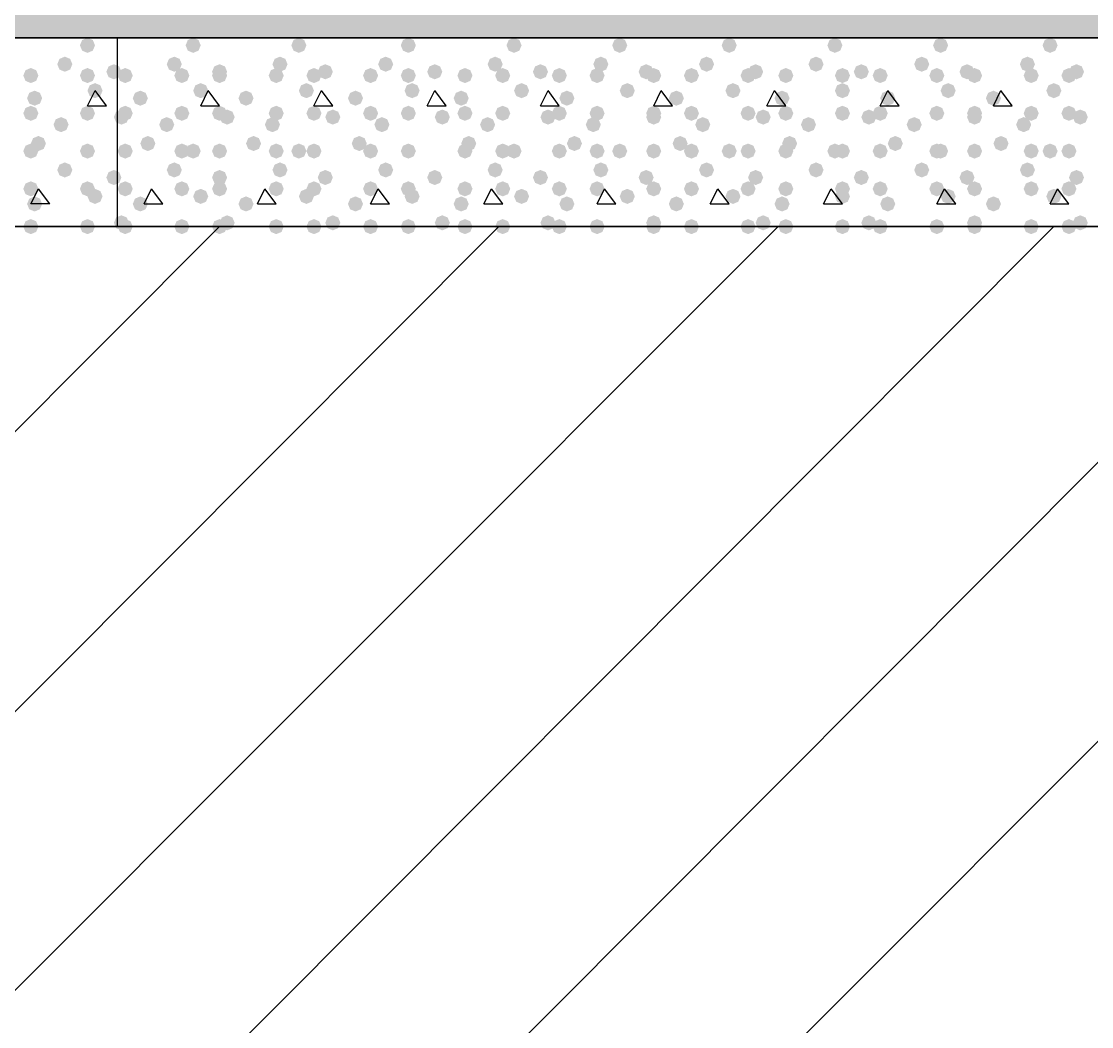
# Model space of a CAD drawing. Header units: millimetres. Extents: x 0 to 420, y 0 to 297.
# Drawn here: x 343.22 to 355.22, y 154.86 to 166.13 of the extents above; entities that cross this region are included whole.
import ezdxf

# ---------------------------------------------------------------- set-up
doc = ezdxf.new("R2010")
doc.units = ezdxf.units.MM
doc.layers.get('0').update_dxf_attribs({"linetype": 'CONTINUOUS'})

msp = doc.modelspace()

# ---------------------------------------------------------------- hatches: boundary and pattern name
at = {"true_color": 0x000008}
h = msp.add_hatch(color=0, dxfattribs=at)
h.paths.add_polyline_path([(378.544667, 177.927), (32.469667, 177.927), (378.544667, 165.946667)], flags=0)
h.paths.add_polyline_path([(32.469667, 177.927), (378.544667, 165.946667), (32.469667, 165.946667)], flags=0)
at = {"true_color": 0x000007}
for points in [[(344.043, 165.862), (344.018129, 165.802204), (343.958333, 165.777333), (343.898537, 165.802204), (343.873667, 165.862), (343.898537, 165.921796), (343.958333, 165.946667), (344.018129, 165.921796)], [(343.789, 165.650333), (343.764129, 165.590537), (343.704333, 165.565667), (343.644537, 165.590537), (343.619667, 165.650333), (343.644537, 165.710129), (343.704333, 165.735), (343.764129, 165.710129)], [(344.339333, 165.565667), (344.314462, 165.505871), (344.254667, 165.481), (344.194871, 165.505871), (344.17, 165.565667), (344.194871, 165.625462), (344.254667, 165.650333), (344.314462, 165.625463)], [(343.408, 165.523333), (343.383129, 165.463537), (343.323333, 165.438667), (343.263537, 165.463537), (343.238667, 165.523333), (343.263537, 165.583129), (343.323333, 165.608), (343.383129, 165.583129)], [(344.043, 165.523333), (344.018129, 165.463537), (343.958333, 165.438667), (343.898537, 165.463537), (343.873667, 165.523333), (343.898537, 165.583129), (343.958333, 165.608), (344.018129, 165.583129)], [(344.127667, 165.354), (344.102796, 165.294204), (344.043, 165.269333), (343.983204, 165.294204), (343.958333, 165.354), (343.983204, 165.413796), (344.043, 165.438667), (344.102796, 165.413796)], [(343.450333, 165.269333), (343.425462, 165.209537), (343.365667, 165.184667), (343.305871, 165.209537), (343.281, 165.269333), (343.305871, 165.329129), (343.365667, 165.354), (343.425462, 165.329129)], [(343.408, 165.1), (343.383129, 165.040204), (343.323333, 165.015333), (343.263537, 165.040204), (343.238667, 165.1), (343.263537, 165.159796), (343.323333, 165.184667), (343.383129, 165.159796)], [(344.043, 165.1), (344.018129, 165.040204), (343.958333, 165.015333), (343.898537, 165.040204), (343.873667, 165.1), (343.898537, 165.159796), (343.958333, 165.184667), (344.018129, 165.159796)], [(343.746667, 164.973), (343.721796, 164.913204), (343.662, 164.888333), (343.602204, 164.913204), (343.577333, 164.973), (343.602204, 165.032796), (343.662, 165.057667), (343.721796, 165.032796)], [(343.492667, 164.761333), (343.467796, 164.701537), (343.408, 164.676667), (343.348204, 164.701537), (343.323333, 164.761333), (343.348204, 164.821129), (343.408, 164.846), (343.467796, 164.821129)], [(343.408, 164.676667), (343.383129, 164.616871), (343.323333, 164.592), (343.263537, 164.616871), (343.238667, 164.676667), (343.263537, 164.736462), (343.323333, 164.761333), (343.383129, 164.736463)], [(344.043, 164.676667), (344.018129, 164.616871), (343.958333, 164.592), (343.898537, 164.616871), (343.873667, 164.676667), (343.898537, 164.736462), (343.958333, 164.761333), (344.018129, 164.736463)], [(344.043, 164.676667), (344.018129, 164.616871), (343.958333, 164.592), (343.898537, 164.616871), (343.873667, 164.676667), (343.898537, 164.736462), (343.958333, 164.761333), (344.018129, 164.736463)], [(343.789, 164.465), (343.764129, 164.405204), (343.704333, 164.380333), (343.644537, 164.405204), (343.619667, 164.465), (343.644537, 164.524796), (343.704333, 164.549667), (343.764129, 164.524796)], [(344.339333, 164.380333), (344.314462, 164.320537), (344.254667, 164.295667), (344.194871, 164.320537), (344.17, 164.380333), (344.194871, 164.440129), (344.254667, 164.465), (344.314462, 164.440129)], [(343.408, 164.253333), (343.383129, 164.193537), (343.323333, 164.168667), (343.263537, 164.193537), (343.238667, 164.253333), (343.263537, 164.313129), (343.323333, 164.338), (343.383129, 164.313129)], [(344.043, 164.253333), (344.018129, 164.193537), (343.958333, 164.168667), (343.898537, 164.193537), (343.873667, 164.253333), (343.898537, 164.313129), (343.958333, 164.338), (344.018129, 164.313129)], [(344.127667, 164.168667), (344.102796, 164.108871), (344.043, 164.084), (343.983204, 164.108871), (343.958333, 164.168667), (343.983204, 164.228462), (344.043, 164.253333), (344.102796, 164.228463)], [(343.450333, 164.084), (343.425462, 164.024204), (343.365667, 163.999333), (343.305871, 164.024204), (343.281, 164.084), (343.305871, 164.143796), (343.365667, 164.168667), (343.425462, 164.143796)], [(343.408, 163.83), (343.383129, 163.770204), (343.323333, 163.745333), (343.263537, 163.770204), (343.238667, 163.83), (343.263537, 163.889796), (343.323333, 163.914667), (343.383129, 163.889796)], [(344.043, 163.83), (344.018129, 163.770204), (343.958333, 163.745333), (343.898537, 163.770204), (343.873667, 163.83), (343.898537, 163.889796), (343.958333, 163.914667), (344.018129, 163.889796)]]:
    msp.add_hatch(color=0, dxfattribs=at).paths.add_polyline_path(points, flags=0)
at = {"true_color": 0x000008}
for points in [[(345.228333, 165.862), (345.203463, 165.802204), (345.143667, 165.777333), (345.083871, 165.802204), (345.059, 165.862), (345.083871, 165.921796), (345.143667, 165.946667), (345.203462, 165.921796)], [(346.413667, 165.862), (346.388796, 165.802204), (346.329, 165.777333), (346.269204, 165.802204), (346.244333, 165.862), (346.269204, 165.921796), (346.329, 165.946667), (346.388796, 165.921796)], [(347.641333, 165.862), (347.616463, 165.802204), (347.556667, 165.777333), (347.496871, 165.802204), (347.472, 165.862), (347.496871, 165.921796), (347.556667, 165.946667), (347.616462, 165.921796)], [(348.826667, 165.862), (348.801796, 165.802204), (348.742, 165.777333), (348.682204, 165.802204), (348.657333, 165.862), (348.682204, 165.921796), (348.742, 165.946667), (348.801796, 165.921796)], [(350.012, 165.862), (349.987129, 165.802204), (349.927333, 165.777333), (349.867538, 165.802204), (349.842667, 165.862), (349.867537, 165.921796), (349.927333, 165.946667), (349.987129, 165.921796)], [(351.239667, 165.862), (351.214796, 165.802204), (351.155, 165.777333), (351.095204, 165.802204), (351.070333, 165.862), (351.095204, 165.921796), (351.155, 165.946667), (351.214796, 165.921796)], [(352.425, 165.862), (352.400129, 165.802204), (352.340333, 165.777333), (352.280538, 165.802204), (352.255667, 165.862), (352.280537, 165.921796), (352.340333, 165.946667), (352.400129, 165.921796)], [(353.610333, 165.862), (353.585462, 165.802204), (353.525667, 165.777333), (353.465871, 165.802204), (353.441, 165.862), (353.465871, 165.921796), (353.525667, 165.946667), (353.585462, 165.921796)], [(354.838, 165.862), (354.813129, 165.802204), (354.753333, 165.777333), (354.693537, 165.802204), (354.668667, 165.862), (354.693537, 165.921796), (354.753333, 165.946667), (354.813129, 165.921796)], [(345.016667, 165.650333), (344.991796, 165.590537), (344.932, 165.565667), (344.872204, 165.590537), (344.847333, 165.650333), (344.872204, 165.710129), (344.932, 165.735), (344.991796, 165.710129)], [(345.524667, 165.565667), (345.499796, 165.505871), (345.44, 165.481), (345.380204, 165.505871), (345.355333, 165.565667), (345.380204, 165.625462), (345.44, 165.650333), (345.499796, 165.625463)], [(346.202, 165.650333), (346.177129, 165.590537), (346.117333, 165.565667), (346.057538, 165.590537), (346.032667, 165.650333), (346.057537, 165.710129), (346.117333, 165.735), (346.177129, 165.710129)], [(346.71, 165.565667), (346.685129, 165.505871), (346.625333, 165.481), (346.565538, 165.505871), (346.540667, 165.565667), (346.565537, 165.625462), (346.625333, 165.650333), (346.685129, 165.625463)], [(347.387333, 165.650333), (347.362462, 165.590537), (347.302667, 165.565667), (347.242871, 165.590537), (347.218, 165.650333), (347.242871, 165.710129), (347.302667, 165.735), (347.362462, 165.710129)], [(347.937667, 165.565667), (347.912796, 165.505871), (347.853, 165.481), (347.793204, 165.505871), (347.768333, 165.565667), (347.793204, 165.625462), (347.853, 165.650333), (347.912796, 165.625463)], [(348.615, 165.650333), (348.590129, 165.590537), (348.530333, 165.565667), (348.470537, 165.590537), (348.445667, 165.650333), (348.470537, 165.710129), (348.530333, 165.735), (348.590129, 165.710129)], [(349.123, 165.565667), (349.098129, 165.505871), (349.038333, 165.481), (348.978538, 165.505871), (348.953667, 165.565667), (348.978537, 165.625462), (349.038333, 165.650333), (349.098129, 165.625463)], [(349.800333, 165.650333), (349.775463, 165.590537), (349.715667, 165.565667), (349.655871, 165.590537), (349.631, 165.650333), (349.655871, 165.710129), (349.715667, 165.735), (349.775462, 165.710129)], [(350.308333, 165.565667), (350.283462, 165.505871), (350.223667, 165.481), (350.163871, 165.505871), (350.139, 165.565667), (350.163871, 165.625462), (350.223667, 165.650333), (350.283462, 165.625463)], [(350.985667, 165.650333), (350.960796, 165.590537), (350.901, 165.565667), (350.841204, 165.590537), (350.816333, 165.650333), (350.841204, 165.710129), (350.901, 165.735), (350.960796, 165.710129)], [(351.536, 165.565667), (351.511129, 165.505871), (351.451333, 165.481), (351.391538, 165.505871), (351.366667, 165.565667), (351.391537, 165.625462), (351.451333, 165.650333), (351.511129, 165.625463)], [(352.213333, 165.650333), (352.188463, 165.590537), (352.128667, 165.565667), (352.068871, 165.590537), (352.044, 165.650333), (352.068871, 165.710129), (352.128667, 165.735), (352.188462, 165.710129)], [(352.721333, 165.565667), (352.696462, 165.505871), (352.636667, 165.481), (352.576871, 165.505871), (352.552, 165.565667), (352.576871, 165.625462), (352.636667, 165.650333), (352.696462, 165.625463)], [(353.398667, 165.650333), (353.373796, 165.590537), (353.314, 165.565667), (353.254204, 165.590537), (353.229333, 165.650333), (353.254204, 165.710129), (353.314, 165.735), (353.373796, 165.710129)], [(353.906667, 165.565667), (353.881796, 165.505871), (353.822, 165.481), (353.762204, 165.505871), (353.737333, 165.565667), (353.762204, 165.625462), (353.822, 165.650333), (353.881796, 165.625463)], [(354.584, 165.650333), (354.559129, 165.590537), (354.499333, 165.565667), (354.439537, 165.590537), (354.414667, 165.650333), (354.439537, 165.710129), (354.499333, 165.735), (354.559129, 165.710129)], [(355.134333, 165.565667), (355.109462, 165.505871), (355.049667, 165.481), (354.989871, 165.505871), (354.965, 165.565667), (354.989871, 165.625462), (355.049667, 165.650333), (355.109462, 165.625463)], [(344.466333, 165.523333), (344.441462, 165.463537), (344.381667, 165.438667), (344.321871, 165.463537), (344.297, 165.523333), (344.321871, 165.583129), (344.381667, 165.608), (344.441462, 165.583129)], [(345.101333, 165.523333), (345.076462, 165.463537), (345.016667, 165.438667), (344.956871, 165.463537), (344.932, 165.523333), (344.956871, 165.583129), (345.016667, 165.608), (345.076462, 165.583129)], [(345.524667, 165.523333), (345.499796, 165.463537), (345.44, 165.438667), (345.380204, 165.463537), (345.355333, 165.523333), (345.380204, 165.583129), (345.44, 165.608), (345.499796, 165.583129)], [(346.159667, 165.523333), (346.134796, 165.463537), (346.075, 165.438667), (346.015204, 165.463537), (345.990333, 165.523333), (346.015204, 165.583129), (346.075, 165.608), (346.134796, 165.583129)], [(346.583, 165.523333), (346.558129, 165.463537), (346.498333, 165.438667), (346.438538, 165.463537), (346.413667, 165.523333), (346.438537, 165.583129), (346.498333, 165.608), (346.558129, 165.583129)], [(347.218, 165.523333), (347.193129, 165.463537), (347.133333, 165.438667), (347.073537, 165.463537), (347.048667, 165.523333), (347.073537, 165.583129), (347.133333, 165.608), (347.193129, 165.583129)], [(347.641333, 165.523333), (347.616463, 165.463537), (347.556667, 165.438667), (347.496871, 165.463537), (347.472, 165.523333), (347.496871, 165.583129), (347.556667, 165.608), (347.616462, 165.583129)], [(348.276333, 165.523333), (348.251463, 165.463537), (348.191667, 165.438667), (348.131871, 165.463537), (348.107, 165.523333), (348.131871, 165.583129), (348.191667, 165.608), (348.251462, 165.583129)], [(348.699667, 165.523333), (348.674796, 165.463537), (348.615, 165.438667), (348.555204, 165.463537), (348.530333, 165.523333), (348.555204, 165.583129), (348.615, 165.608), (348.674796, 165.583129)], [(349.334667, 165.523333), (349.309796, 165.463537), (349.25, 165.438667), (349.190204, 165.463537), (349.165333, 165.523333), (349.190204, 165.583129), (349.25, 165.608), (349.309796, 165.583129)], [(349.758, 165.523333), (349.733129, 165.463537), (349.673333, 165.438667), (349.613538, 165.463537), (349.588667, 165.523333), (349.613537, 165.583129), (349.673333, 165.608), (349.733129, 165.583129)], [(350.393, 165.523333), (350.368129, 165.463537), (350.308333, 165.438667), (350.248538, 165.463537), (350.223667, 165.523333), (350.248537, 165.583129), (350.308333, 165.608), (350.368129, 165.583129)], [(350.816333, 165.523333), (350.791462, 165.463537), (350.731667, 165.438667), (350.671871, 165.463537), (350.647, 165.523333), (350.671871, 165.583129), (350.731667, 165.608), (350.791462, 165.583129)], [(351.451333, 165.523333), (351.426462, 165.463537), (351.366667, 165.438667), (351.306871, 165.463537), (351.282, 165.523333), (351.306871, 165.583129), (351.366667, 165.608), (351.426462, 165.583129)], [(351.874667, 165.523333), (351.849796, 165.463537), (351.79, 165.438667), (351.730204, 165.463537), (351.705333, 165.523333), (351.730204, 165.583129), (351.79, 165.608), (351.849796, 165.583129)], [(352.509667, 165.523333), (352.484796, 165.463537), (352.425, 165.438667), (352.365204, 165.463537), (352.340333, 165.523333), (352.365204, 165.583129), (352.425, 165.608), (352.484796, 165.583129)], [(352.933, 165.523333), (352.908129, 165.463537), (352.848333, 165.438667), (352.788537, 165.463537), (352.763667, 165.523333), (352.788537, 165.583129), (352.848333, 165.608), (352.908129, 165.583129)], [(353.568, 165.523333), (353.543129, 165.463537), (353.483333, 165.438667), (353.423537, 165.463537), (353.398667, 165.523333), (353.423537, 165.583129), (353.483333, 165.608), (353.543129, 165.583129)], [(353.991333, 165.523333), (353.966462, 165.463537), (353.906667, 165.438667), (353.846871, 165.463537), (353.822, 165.523333), (353.846871, 165.583129), (353.906667, 165.608), (353.966462, 165.583129)], [(354.626333, 165.523333), (354.601462, 165.463537), (354.541667, 165.438667), (354.481871, 165.463537), (354.457, 165.523333), (354.481871, 165.583129), (354.541667, 165.608), (354.601462, 165.583129)], [(355.049667, 165.523333), (355.024796, 165.463537), (354.965, 165.438667), (354.905204, 165.463537), (354.880333, 165.523333), (354.905204, 165.583129), (354.965, 165.608), (355.024796, 165.583129)], [(345.313, 165.354), (345.288129, 165.294204), (345.228333, 165.269333), (345.168537, 165.294204), (345.143667, 165.354), (345.168537, 165.413796), (345.228333, 165.438667), (345.288129, 165.413796)], [(346.498333, 165.354), (346.473462, 165.294204), (346.413667, 165.269333), (346.353871, 165.294204), (346.329, 165.354), (346.353871, 165.413796), (346.413667, 165.438667), (346.473462, 165.413796)], [(347.683667, 165.354), (347.658796, 165.294204), (347.599, 165.269333), (347.539204, 165.294204), (347.514333, 165.354), (347.539204, 165.413796), (347.599, 165.438667), (347.658796, 165.413796)], [(348.911333, 165.354), (348.886462, 165.294204), (348.826667, 165.269333), (348.766871, 165.294204), (348.742, 165.354), (348.766871, 165.413796), (348.826667, 165.438667), (348.886462, 165.413796)], [(350.096667, 165.354), (350.071796, 165.294204), (350.012, 165.269333), (349.952204, 165.294204), (349.927333, 165.354), (349.952204, 165.413796), (350.012, 165.438667), (350.071796, 165.413796)], [(351.282, 165.354), (351.257129, 165.294204), (351.197333, 165.269333), (351.137538, 165.294204), (351.112667, 165.354), (351.137537, 165.413796), (351.197333, 165.438667), (351.257129, 165.413796)], [(352.509667, 165.354), (352.484796, 165.294204), (352.425, 165.269333), (352.365204, 165.294204), (352.340333, 165.354), (352.365204, 165.413796), (352.425, 165.438667), (352.484796, 165.413796)], [(353.695, 165.354), (353.670129, 165.294204), (353.610333, 165.269333), (353.550538, 165.294204), (353.525667, 165.354), (353.550537, 165.413796), (353.610333, 165.438667), (353.670129, 165.413796)], [(354.880333, 165.354), (354.855462, 165.294204), (354.795667, 165.269333), (354.735871, 165.294204), (354.711, 165.354), (354.735871, 165.413796), (354.795667, 165.438667), (354.855462, 165.413796)], [(344.635667, 165.269333), (344.610796, 165.209537), (344.551, 165.184667), (344.491204, 165.209537), (344.466333, 165.269333), (344.491204, 165.329129), (344.551, 165.354), (344.610796, 165.329129)], [(345.821, 165.269333), (345.796129, 165.209537), (345.736333, 165.184667), (345.676537, 165.209537), (345.651667, 165.269333), (345.676537, 165.329129), (345.736333, 165.354), (345.796129, 165.329129)], [(347.048667, 165.269333), (347.023796, 165.209537), (346.964, 165.184667), (346.904204, 165.209537), (346.879333, 165.269333), (346.904204, 165.329129), (346.964, 165.354), (347.023796, 165.329129)], [(348.234, 165.269333), (348.209129, 165.209537), (348.149333, 165.184667), (348.089538, 165.209537), (348.064667, 165.269333), (348.089537, 165.329129), (348.149333, 165.354), (348.209129, 165.329129)], [(349.419333, 165.269333), (349.394462, 165.209537), (349.334667, 165.184667), (349.274871, 165.209537), (349.25, 165.269333), (349.274871, 165.329129), (349.334667, 165.354), (349.394462, 165.329129)], [(350.647, 165.269333), (350.622129, 165.209537), (350.562333, 165.184667), (350.502538, 165.209537), (350.477667, 165.269333), (350.502537, 165.329129), (350.562333, 165.354), (350.622129, 165.329129)], [(351.832333, 165.269333), (351.807462, 165.209537), (351.747667, 165.184667), (351.687871, 165.209537), (351.663, 165.269333), (351.687871, 165.329129), (351.747667, 165.354), (351.807462, 165.329129)], [(353.017667, 165.269333), (352.992796, 165.209537), (352.933, 165.184667), (352.873204, 165.209537), (352.848333, 165.269333), (352.873204, 165.329129), (352.933, 165.354), (352.992796, 165.329129)], [(354.203, 165.269333), (354.178129, 165.209537), (354.118333, 165.184667), (354.058538, 165.209537), (354.033667, 165.269333), (354.058537, 165.329129), (354.118333, 165.354), (354.178129, 165.329129)], [(344.424, 165.057667), (344.399129, 164.997871), (344.339333, 164.973), (344.279537, 164.997871), (344.254667, 165.057667), (344.279537, 165.117462), (344.339333, 165.142333), (344.399129, 165.117463)], [(344.466333, 165.1), (344.441462, 165.040204), (344.381667, 165.015333), (344.321871, 165.040204), (344.297, 165.1), (344.321871, 165.159796), (344.381667, 165.184667), (344.441462, 165.159796)], [(345.101333, 165.1), (345.076462, 165.040204), (345.016667, 165.015333), (344.956871, 165.040204), (344.932, 165.1), (344.956871, 165.159796), (345.016667, 165.184667), (345.076462, 165.159796)], [(345.524667, 165.1), (345.499796, 165.040204), (345.44, 165.015333), (345.380204, 165.040204), (345.355333, 165.1), (345.380204, 165.159796), (345.44, 165.184667), (345.499796, 165.159796)], [(345.609333, 165.057667), (345.584462, 164.997871), (345.524667, 164.973), (345.464871, 164.997871), (345.44, 165.057667), (345.464871, 165.117462), (345.524667, 165.142333), (345.584462, 165.117463)], [(346.159667, 165.1), (346.134796, 165.040204), (346.075, 165.015333), (346.015204, 165.040204), (345.990333, 165.1), (346.015204, 165.159796), (346.075, 165.184667), (346.134796, 165.159796)], [(346.583, 165.1), (346.558129, 165.040204), (346.498333, 165.015333), (346.438538, 165.040204), (346.413667, 165.1), (346.438537, 165.159796), (346.498333, 165.184667), (346.558129, 165.159796)], [(346.794667, 165.057667), (346.769796, 164.997871), (346.71, 164.973), (346.650204, 164.997871), (346.625333, 165.057667), (346.650204, 165.117462), (346.71, 165.142333), (346.769796, 165.117463)], [(347.218, 165.1), (347.193129, 165.040204), (347.133333, 165.015333), (347.073537, 165.040204), (347.048667, 165.1), (347.073537, 165.159796), (347.133333, 165.184667), (347.193129, 165.159796)], [(347.641333, 165.1), (347.616463, 165.040204), (347.556667, 165.015333), (347.496871, 165.040204), (347.472, 165.1), (347.496871, 165.159796), (347.556667, 165.184667), (347.616462, 165.159796)], [(348.022333, 165.057667), (347.997462, 164.997871), (347.937667, 164.973), (347.877871, 164.997871), (347.853, 165.057667), (347.877871, 165.117462), (347.937667, 165.142333), (347.997462, 165.117463)], [(348.276333, 165.1), (348.251463, 165.040204), (348.191667, 165.015333), (348.131871, 165.040204), (348.107, 165.1), (348.131871, 165.159796), (348.191667, 165.184667), (348.251462, 165.159796)], [(348.699667, 165.1), (348.674796, 165.040204), (348.615, 165.015333), (348.555204, 165.040204), (348.530333, 165.1), (348.555204, 165.159796), (348.615, 165.184667), (348.674796, 165.159796)], [(349.207667, 165.057667), (349.182796, 164.997871), (349.123, 164.973), (349.063204, 164.997871), (349.038333, 165.057667), (349.063204, 165.117462), (349.123, 165.142333), (349.182796, 165.117463)], [(349.334667, 165.1), (349.309796, 165.040204), (349.25, 165.015333), (349.190204, 165.040204), (349.165333, 165.1), (349.190204, 165.159796), (349.25, 165.184667), (349.309796, 165.159796)], [(349.758, 165.1), (349.733129, 165.040204), (349.673333, 165.015333), (349.613538, 165.040204), (349.588667, 165.1), (349.613537, 165.159796), (349.673333, 165.184667), (349.733129, 165.159796)], [(350.393, 165.1), (350.368129, 165.040204), (350.308333, 165.015333), (350.248538, 165.040204), (350.223667, 165.1), (350.248537, 165.159796), (350.308333, 165.184667), (350.368129, 165.159796)], [(350.393, 165.057667), (350.368129, 164.997871), (350.308333, 164.973), (350.248538, 164.997871), (350.223667, 165.057667), (350.248537, 165.117462), (350.308333, 165.142333), (350.368129, 165.117463)], [(350.816333, 165.1), (350.791462, 165.040204), (350.731667, 165.015333), (350.671871, 165.040204), (350.647, 165.1), (350.671871, 165.159796), (350.731667, 165.184667), (350.791462, 165.159796)], [(351.451333, 165.1), (351.426462, 165.040204), (351.366667, 165.015333), (351.306871, 165.040204), (351.282, 165.1), (351.306871, 165.159796), (351.366667, 165.184667), (351.426462, 165.159796)], [(351.620667, 165.057667), (351.595796, 164.997871), (351.536, 164.973), (351.476204, 164.997871), (351.451333, 165.057667), (351.476204, 165.117462), (351.536, 165.142333), (351.595796, 165.117463)], [(351.874667, 165.1), (351.849796, 165.040204), (351.79, 165.015333), (351.730204, 165.040204), (351.705333, 165.1), (351.730204, 165.159796), (351.79, 165.184667), (351.849796, 165.159796)], [(352.509667, 165.1), (352.484796, 165.040204), (352.425, 165.015333), (352.365204, 165.040204), (352.340333, 165.1), (352.365204, 165.159796), (352.425, 165.184667), (352.484796, 165.159796)], [(352.806, 165.057667), (352.781129, 164.997871), (352.721333, 164.973), (352.661538, 164.997871), (352.636667, 165.057667), (352.661537, 165.117462), (352.721333, 165.142333), (352.781129, 165.117463)], [(352.933, 165.1), (352.908129, 165.040204), (352.848333, 165.015333), (352.788537, 165.040204), (352.763667, 165.1), (352.788537, 165.159796), (352.848333, 165.184667), (352.908129, 165.159796)], [(353.568, 165.1), (353.543129, 165.040204), (353.483333, 165.015333), (353.423537, 165.040204), (353.398667, 165.1), (353.423537, 165.159796), (353.483333, 165.184667), (353.543129, 165.159796)], [(353.991333, 165.1), (353.966462, 165.040204), (353.906667, 165.015333), (353.846871, 165.040204), (353.822, 165.1), (353.846871, 165.159796), (353.906667, 165.184667), (353.966462, 165.159796)], [(353.991333, 165.057667), (353.966462, 164.997871), (353.906667, 164.973), (353.846871, 164.997871), (353.822, 165.057667), (353.846871, 165.117462), (353.906667, 165.142333), (353.966462, 165.117463)], [(354.626333, 165.1), (354.601462, 165.040204), (354.541667, 165.015333), (354.481871, 165.040204), (354.457, 165.1), (354.481871, 165.159796), (354.541667, 165.184667), (354.601462, 165.159796)], [(355.049667, 165.1), (355.024796, 165.040204), (354.965, 165.015333), (354.905204, 165.040204), (354.880333, 165.1), (354.905204, 165.159796), (354.965, 165.184667), (355.024796, 165.159796)], [(355.176667, 165.057667), (355.151796, 164.997871), (355.092, 164.973), (355.032204, 164.997871), (355.007333, 165.057667), (355.032204, 165.117462), (355.092, 165.142333), (355.151796, 165.117463)], [(344.932, 164.973), (344.907129, 164.913204), (344.847333, 164.888333), (344.787537, 164.913204), (344.762667, 164.973), (344.787537, 165.032796), (344.847333, 165.057667), (344.907129, 165.032796)], [(346.117333, 164.973), (346.092462, 164.913204), (346.032667, 164.888333), (345.972871, 164.913204), (345.948, 164.973), (345.972871, 165.032796), (346.032667, 165.057667), (346.092462, 165.032796)], [(347.345, 164.973), (347.320129, 164.913204), (347.260333, 164.888333), (347.200538, 164.913204), (347.175667, 164.973), (347.200537, 165.032796), (347.260333, 165.057667), (347.320129, 165.032796)], [(348.530333, 164.973), (348.505463, 164.913204), (348.445667, 164.888333), (348.385871, 164.913204), (348.361, 164.973), (348.385871, 165.032796), (348.445667, 165.057667), (348.505462, 165.032796)], [(349.715667, 164.973), (349.690796, 164.913204), (349.631, 164.888333), (349.571204, 164.913204), (349.546333, 164.973), (349.571204, 165.032796), (349.631, 165.057667), (349.690796, 165.032796)], [(350.943333, 164.973), (350.918462, 164.913204), (350.858667, 164.888333), (350.798871, 164.913204), (350.774, 164.973), (350.798871, 165.032796), (350.858667, 165.057667), (350.918462, 165.032796)], [(352.128667, 164.973), (352.103796, 164.913204), (352.044, 164.888333), (351.984204, 164.913204), (351.959333, 164.973), (351.984204, 165.032796), (352.044, 165.057667), (352.103796, 165.032796)], [(353.314, 164.973), (353.289129, 164.913204), (353.229333, 164.888333), (353.169537, 164.913204), (353.144667, 164.973), (353.169537, 165.032796), (353.229333, 165.057667), (353.289129, 165.032796)], [(354.541667, 164.973), (354.516796, 164.913204), (354.457, 164.888333), (354.397204, 164.913204), (354.372333, 164.973), (354.397204, 165.032796), (354.457, 165.057667), (354.516796, 165.032796)], [(344.720333, 164.761333), (344.695462, 164.701537), (344.635667, 164.676667), (344.575871, 164.701537), (344.551, 164.761333), (344.575871, 164.821129), (344.635667, 164.846), (344.695462, 164.821129)], [(345.905667, 164.761333), (345.880796, 164.701537), (345.821, 164.676667), (345.761204, 164.701537), (345.736333, 164.761333), (345.761204, 164.821129), (345.821, 164.846), (345.880796, 164.821129)], [(347.091, 164.761333), (347.066129, 164.701537), (347.006333, 164.676667), (346.946537, 164.701537), (346.921667, 164.761333), (346.946537, 164.821129), (347.006333, 164.846), (347.066129, 164.821129)], [(348.318667, 164.761333), (348.293796, 164.701537), (348.234, 164.676667), (348.174204, 164.701537), (348.149333, 164.761333), (348.174204, 164.821129), (348.234, 164.846), (348.293796, 164.821129)], [(349.504, 164.761333), (349.479129, 164.701537), (349.419333, 164.676667), (349.359537, 164.701537), (349.334667, 164.761333), (349.359537, 164.821129), (349.419333, 164.846), (349.479129, 164.821129)], [(350.689333, 164.761333), (350.664462, 164.701537), (350.604667, 164.676667), (350.544871, 164.701537), (350.52, 164.761333), (350.544871, 164.821129), (350.604667, 164.846), (350.664462, 164.821129)], [(351.917, 164.761333), (351.892129, 164.701537), (351.832333, 164.676667), (351.772538, 164.701537), (351.747667, 164.761333), (351.772537, 164.821129), (351.832333, 164.846), (351.892129, 164.821129)], [(353.102333, 164.761333), (353.077462, 164.701537), (353.017667, 164.676667), (352.957871, 164.701537), (352.933, 164.761333), (352.957871, 164.821129), (353.017667, 164.846), (353.077462, 164.821129)], [(354.287667, 164.761333), (354.262796, 164.701537), (354.203, 164.676667), (354.143204, 164.701537), (354.118333, 164.761333), (354.143204, 164.821129), (354.203, 164.846), (354.262796, 164.821129)], [(344.466333, 164.676667), (344.441462, 164.616871), (344.381667, 164.592), (344.321871, 164.616871), (344.297, 164.676667), (344.321871, 164.736462), (344.381667, 164.761333), (344.441462, 164.736463)], [(345.101333, 164.676667), (345.076462, 164.616871), (345.016667, 164.592), (344.956871, 164.616871), (344.932, 164.676667), (344.956871, 164.736462), (345.016667, 164.761333), (345.076462, 164.736463)], [(345.228333, 164.676667), (345.203463, 164.616871), (345.143667, 164.592), (345.083871, 164.616871), (345.059, 164.676667), (345.083871, 164.736462), (345.143667, 164.761333), (345.203462, 164.736463)], [(345.524667, 164.676667), (345.499796, 164.616871), (345.44, 164.592), (345.380204, 164.616871), (345.355333, 164.676667), (345.380204, 164.736462), (345.44, 164.761333), (345.499796, 164.736463)], [(346.159667, 164.676667), (346.134796, 164.616871), (346.075, 164.592), (346.015204, 164.616871), (345.990333, 164.676667), (346.015204, 164.736462), (346.075, 164.761333), (346.134796, 164.736463)], [(346.413667, 164.676667), (346.388796, 164.616871), (346.329, 164.592), (346.269204, 164.616871), (346.244333, 164.676667), (346.269204, 164.736462), (346.329, 164.761333), (346.388796, 164.736463)], [(346.583, 164.676667), (346.558129, 164.616871), (346.498333, 164.592), (346.438538, 164.616871), (346.413667, 164.676667), (346.438537, 164.736462), (346.498333, 164.761333), (346.558129, 164.736463)], [(347.218, 164.676667), (347.193129, 164.616871), (347.133333, 164.592), (347.073537, 164.616871), (347.048667, 164.676667), (347.073537, 164.736462), (347.133333, 164.761333), (347.193129, 164.736463)], [(347.641333, 164.676667), (347.616463, 164.616871), (347.556667, 164.592), (347.496871, 164.616871), (347.472, 164.676667), (347.496871, 164.736462), (347.556667, 164.761333), (347.616462, 164.736463)], [(347.641333, 164.676667), (347.616463, 164.616871), (347.556667, 164.592), (347.496871, 164.616871), (347.472, 164.676667), (347.496871, 164.736462), (347.556667, 164.761333), (347.616462, 164.736463)], [(348.276333, 164.676667), (348.251463, 164.616871), (348.191667, 164.592), (348.131871, 164.616871), (348.107, 164.676667), (348.131871, 164.736462), (348.191667, 164.761333), (348.251462, 164.736463)], [(348.699667, 164.676667), (348.674796, 164.616871), (348.615, 164.592), (348.555204, 164.616871), (348.530333, 164.676667), (348.555204, 164.736462), (348.615, 164.761333), (348.674796, 164.736463)], [(348.826667, 164.676667), (348.801796, 164.616871), (348.742, 164.592), (348.682204, 164.616871), (348.657333, 164.676667), (348.682204, 164.736462), (348.742, 164.761333), (348.801796, 164.736463)], [(349.334667, 164.676667), (349.309796, 164.616871), (349.25, 164.592), (349.190204, 164.616871), (349.165333, 164.676667), (349.190204, 164.736462), (349.25, 164.761333), (349.309796, 164.736463)], [(349.758, 164.676667), (349.733129, 164.616871), (349.673333, 164.592), (349.613538, 164.616871), (349.588667, 164.676667), (349.613537, 164.736462), (349.673333, 164.761333), (349.733129, 164.736463)], [(350.012, 164.676667), (349.987129, 164.616871), (349.927333, 164.592), (349.867538, 164.616871), (349.842667, 164.676667), (349.867537, 164.736462), (349.927333, 164.761333), (349.987129, 164.736463)], [(350.393, 164.676667), (350.368129, 164.616871), (350.308333, 164.592), (350.248538, 164.616871), (350.223667, 164.676667), (350.248537, 164.736462), (350.308333, 164.761333), (350.368129, 164.736463)], [(350.816333, 164.676667), (350.791462, 164.616871), (350.731667, 164.592), (350.671871, 164.616871), (350.647, 164.676667), (350.671871, 164.736462), (350.731667, 164.761333), (350.791462, 164.736463)], [(351.239667, 164.676667), (351.214796, 164.616871), (351.155, 164.592), (351.095204, 164.616871), (351.070333, 164.676667), (351.095204, 164.736462), (351.155, 164.761333), (351.214796, 164.736463)], [(351.451333, 164.676667), (351.426462, 164.616871), (351.366667, 164.592), (351.306871, 164.616871), (351.282, 164.676667), (351.306871, 164.736462), (351.366667, 164.761333), (351.426462, 164.736463)], [(351.874667, 164.676667), (351.849796, 164.616871), (351.79, 164.592), (351.730204, 164.616871), (351.705333, 164.676667), (351.730204, 164.736462), (351.79, 164.761333), (351.849796, 164.736463)], [(352.425, 164.676667), (352.400129, 164.616871), (352.340333, 164.592), (352.280538, 164.616871), (352.255667, 164.676667), (352.280537, 164.736462), (352.340333, 164.761333), (352.400129, 164.736463)], [(352.509667, 164.676667), (352.484796, 164.616871), (352.425, 164.592), (352.365204, 164.616871), (352.340333, 164.676667), (352.365204, 164.736462), (352.425, 164.761333), (352.484796, 164.736463)], [(352.933, 164.676667), (352.908129, 164.616871), (352.848333, 164.592), (352.788537, 164.616871), (352.763667, 164.676667), (352.788537, 164.736462), (352.848333, 164.761333), (352.908129, 164.736463)], [(353.568, 164.676667), (353.543129, 164.616871), (353.483333, 164.592), (353.423537, 164.616871), (353.398667, 164.676667), (353.423537, 164.736462), (353.483333, 164.761333), (353.543129, 164.736463)], [(353.610333, 164.676667), (353.585462, 164.616871), (353.525667, 164.592), (353.465871, 164.616871), (353.441, 164.676667), (353.465871, 164.736462), (353.525667, 164.761333), (353.585462, 164.736463)], [(353.991333, 164.676667), (353.966462, 164.616871), (353.906667, 164.592), (353.846871, 164.616871), (353.822, 164.676667), (353.846871, 164.736462), (353.906667, 164.761333), (353.966462, 164.736463)], [(354.626333, 164.676667), (354.601462, 164.616871), (354.541667, 164.592), (354.481871, 164.616871), (354.457, 164.676667), (354.481871, 164.736462), (354.541667, 164.761333), (354.601462, 164.736463)], [(354.838, 164.676667), (354.813129, 164.616871), (354.753333, 164.592), (354.693537, 164.616871), (354.668667, 164.676667), (354.693537, 164.736462), (354.753333, 164.761333), (354.813129, 164.736463)], [(355.049667, 164.676667), (355.024796, 164.616871), (354.965, 164.592), (354.905204, 164.616871), (354.880333, 164.676667), (354.905204, 164.736462), (354.965, 164.761333), (355.024796, 164.736463)], [(345.016667, 164.465), (344.991796, 164.405204), (344.932, 164.380333), (344.872204, 164.405204), (344.847333, 164.465), (344.872204, 164.524796), (344.932, 164.549667), (344.991796, 164.524796)], [(346.202, 164.465), (346.177129, 164.405204), (346.117333, 164.380333), (346.057538, 164.405204), (346.032667, 164.465), (346.057537, 164.524796), (346.117333, 164.549667), (346.177129, 164.524796)], [(347.387333, 164.465), (347.362462, 164.405204), (347.302667, 164.380333), (347.242871, 164.405204), (347.218, 164.465), (347.242871, 164.524796), (347.302667, 164.549667), (347.362462, 164.524796)], [(348.615, 164.465), (348.590129, 164.405204), (348.530333, 164.380333), (348.470537, 164.405204), (348.445667, 164.465), (348.470537, 164.524796), (348.530333, 164.549667), (348.590129, 164.524796)], [(349.800333, 164.465), (349.775463, 164.405204), (349.715667, 164.380333), (349.655871, 164.405204), (349.631, 164.465), (349.655871, 164.524796), (349.715667, 164.549667), (349.775462, 164.524796)], [(350.985667, 164.465), (350.960796, 164.405204), (350.901, 164.380333), (350.841204, 164.405204), (350.816333, 164.465), (350.841204, 164.524796), (350.901, 164.549667), (350.960796, 164.524796)], [(352.213333, 164.465), (352.188463, 164.405204), (352.128667, 164.380333), (352.068871, 164.405204), (352.044, 164.465), (352.068871, 164.524796), (352.128667, 164.549667), (352.188462, 164.524796)], [(353.398667, 164.465), (353.373796, 164.405204), (353.314, 164.380333), (353.254204, 164.405204), (353.229333, 164.465), (353.254204, 164.524796), (353.314, 164.549667), (353.373796, 164.524796)], [(354.584, 164.465), (354.559129, 164.405204), (354.499333, 164.380333), (354.439537, 164.405204), (354.414667, 164.465), (354.439537, 164.524796), (354.499333, 164.549667), (354.559129, 164.524796)], [(345.524667, 164.380333), (345.499796, 164.320537), (345.44, 164.295667), (345.380204, 164.320537), (345.355333, 164.380333), (345.380204, 164.440129), (345.44, 164.465), (345.499796, 164.440129)], [(346.71, 164.380333), (346.685129, 164.320537), (346.625333, 164.295667), (346.565538, 164.320537), (346.540667, 164.380333), (346.565537, 164.440129), (346.625333, 164.465), (346.685129, 164.440129)], [(347.937667, 164.380333), (347.912796, 164.320537), (347.853, 164.295667), (347.793204, 164.320537), (347.768333, 164.380333), (347.793204, 164.440129), (347.853, 164.465), (347.912796, 164.440129)], [(349.123, 164.380333), (349.098129, 164.320537), (349.038333, 164.295667), (348.978538, 164.320537), (348.953667, 164.380333), (348.978537, 164.440129), (349.038333, 164.465), (349.098129, 164.440129)], [(350.308333, 164.380333), (350.283462, 164.320537), (350.223667, 164.295667), (350.163871, 164.320537), (350.139, 164.380333), (350.163871, 164.440129), (350.223667, 164.465), (350.283462, 164.440129)], [(351.536, 164.380333), (351.511129, 164.320537), (351.451333, 164.295667), (351.391538, 164.320537), (351.366667, 164.380333), (351.391537, 164.440129), (351.451333, 164.465), (351.511129, 164.440129)], [(352.721333, 164.380333), (352.696462, 164.320537), (352.636667, 164.295667), (352.576871, 164.320537), (352.552, 164.380333), (352.576871, 164.440129), (352.636667, 164.465), (352.696462, 164.440129)], [(353.906667, 164.380333), (353.881796, 164.320537), (353.822, 164.295667), (353.762204, 164.320537), (353.737333, 164.380333), (353.762204, 164.440129), (353.822, 164.465), (353.881796, 164.440129)], [(355.134333, 164.380333), (355.109462, 164.320537), (355.049667, 164.295667), (354.989871, 164.320537), (354.965, 164.380333), (354.989871, 164.440129), (355.049667, 164.465), (355.109462, 164.440129)], [(344.466333, 164.253333), (344.441462, 164.193537), (344.381667, 164.168667), (344.321871, 164.193537), (344.297, 164.253333), (344.321871, 164.313129), (344.381667, 164.338), (344.441462, 164.313129)], [(345.101333, 164.253333), (345.076462, 164.193537), (345.016667, 164.168667), (344.956871, 164.193537), (344.932, 164.253333), (344.956871, 164.313129), (345.016667, 164.338), (345.076462, 164.313129)], [(345.524667, 164.253333), (345.499796, 164.193537), (345.44, 164.168667), (345.380204, 164.193537), (345.355333, 164.253333), (345.380204, 164.313129), (345.44, 164.338), (345.499796, 164.313129)], [(346.159667, 164.253333), (346.134796, 164.193537), (346.075, 164.168667), (346.015204, 164.193537), (345.990333, 164.253333), (346.015204, 164.313129), (346.075, 164.338), (346.134796, 164.313129)], [(346.583, 164.253333), (346.558129, 164.193537), (346.498333, 164.168667), (346.438538, 164.193537), (346.413667, 164.253333), (346.438537, 164.313129), (346.498333, 164.338), (346.558129, 164.313129)], [(347.218, 164.253333), (347.193129, 164.193537), (347.133333, 164.168667), (347.073537, 164.193537), (347.048667, 164.253333), (347.073537, 164.313129), (347.133333, 164.338), (347.193129, 164.313129)], [(347.641333, 164.253333), (347.616463, 164.193537), (347.556667, 164.168667), (347.496871, 164.193537), (347.472, 164.253333), (347.496871, 164.313129), (347.556667, 164.338), (347.616462, 164.313129)], [(348.276333, 164.253333), (348.251463, 164.193537), (348.191667, 164.168667), (348.131871, 164.193537), (348.107, 164.253333), (348.131871, 164.313129), (348.191667, 164.338), (348.251462, 164.313129)], [(348.699667, 164.253333), (348.674796, 164.193537), (348.615, 164.168667), (348.555204, 164.193537), (348.530333, 164.253333), (348.555204, 164.313129), (348.615, 164.338), (348.674796, 164.313129)], [(349.334667, 164.253333), (349.309796, 164.193537), (349.25, 164.168667), (349.190204, 164.193537), (349.165333, 164.253333), (349.190204, 164.313129), (349.25, 164.338), (349.309796, 164.313129)], [(349.758, 164.253333), (349.733129, 164.193537), (349.673333, 164.168667), (349.613538, 164.193537), (349.588667, 164.253333), (349.613537, 164.313129), (349.673333, 164.338), (349.733129, 164.313129)], [(350.393, 164.253333), (350.368129, 164.193537), (350.308333, 164.168667), (350.248538, 164.193537), (350.223667, 164.253333), (350.248537, 164.313129), (350.308333, 164.338), (350.368129, 164.313129)], [(350.816333, 164.253333), (350.791462, 164.193537), (350.731667, 164.168667), (350.671871, 164.193537), (350.647, 164.253333), (350.671871, 164.313129), (350.731667, 164.338), (350.791462, 164.313129)], [(351.451333, 164.253333), (351.426462, 164.193537), (351.366667, 164.168667), (351.306871, 164.193537), (351.282, 164.253333), (351.306871, 164.313129), (351.366667, 164.338), (351.426462, 164.313129)], [(351.874667, 164.253333), (351.849796, 164.193537), (351.79, 164.168667), (351.730204, 164.193537), (351.705333, 164.253333), (351.730204, 164.313129), (351.79, 164.338), (351.849796, 164.313129)], [(352.509667, 164.253333), (352.484796, 164.193537), (352.425, 164.168667), (352.365204, 164.193537), (352.340333, 164.253333), (352.365204, 164.313129), (352.425, 164.338), (352.484796, 164.313129)], [(352.933, 164.253333), (352.908129, 164.193537), (352.848333, 164.168667), (352.788537, 164.193537), (352.763667, 164.253333), (352.788537, 164.313129), (352.848333, 164.338), (352.908129, 164.313129)], [(353.568, 164.253333), (353.543129, 164.193537), (353.483333, 164.168667), (353.423537, 164.193537), (353.398667, 164.253333), (353.423537, 164.313129), (353.483333, 164.338), (353.543129, 164.313129)], [(353.991333, 164.253333), (353.966462, 164.193537), (353.906667, 164.168667), (353.846871, 164.193537), (353.822, 164.253333), (353.846871, 164.313129), (353.906667, 164.338), (353.966462, 164.313129)], [(354.626333, 164.253333), (354.601462, 164.193537), (354.541667, 164.168667), (354.481871, 164.193537), (354.457, 164.253333), (354.481871, 164.313129), (354.541667, 164.338), (354.601462, 164.313129)], [(355.049667, 164.253333), (355.024796, 164.193537), (354.965, 164.168667), (354.905204, 164.193537), (354.880333, 164.253333), (354.905204, 164.313129), (354.965, 164.338), (355.024796, 164.313129)], [(345.313, 164.168667), (345.288129, 164.108871), (345.228333, 164.084), (345.168537, 164.108871), (345.143667, 164.168667), (345.168537, 164.228462), (345.228333, 164.253333), (345.288129, 164.228463)], [(346.498333, 164.168667), (346.473462, 164.108871), (346.413667, 164.084), (346.353871, 164.108871), (346.329, 164.168667), (346.353871, 164.228462), (346.413667, 164.253333), (346.473462, 164.228463)], [(347.683667, 164.168667), (347.658796, 164.108871), (347.599, 164.084), (347.539204, 164.108871), (347.514333, 164.168667), (347.539204, 164.228462), (347.599, 164.253333), (347.658796, 164.228463)], [(348.911333, 164.168667), (348.886462, 164.108871), (348.826667, 164.084), (348.766871, 164.108871), (348.742, 164.168667), (348.766871, 164.228462), (348.826667, 164.253333), (348.886462, 164.228463)], [(350.096667, 164.168667), (350.071796, 164.108871), (350.012, 164.084), (349.952204, 164.108871), (349.927333, 164.168667), (349.952204, 164.228462), (350.012, 164.253333), (350.071796, 164.228463)], [(351.282, 164.168667), (351.257129, 164.108871), (351.197333, 164.084), (351.137538, 164.108871), (351.112667, 164.168667), (351.137537, 164.228462), (351.197333, 164.253333), (351.257129, 164.228463)], [(352.509667, 164.168667), (352.484796, 164.108871), (352.425, 164.084), (352.365204, 164.108871), (352.340333, 164.168667), (352.365204, 164.228462), (352.425, 164.253333), (352.484796, 164.228463)], [(353.695, 164.168667), (353.670129, 164.108871), (353.610333, 164.084), (353.550538, 164.108871), (353.525667, 164.168667), (353.550537, 164.228462), (353.610333, 164.253333), (353.670129, 164.228463)], [(354.880333, 164.168667), (354.855462, 164.108871), (354.795667, 164.084), (354.735871, 164.108871), (354.711, 164.168667), (354.735871, 164.228462), (354.795667, 164.253333), (354.855462, 164.228463)], [(344.635667, 164.084), (344.610796, 164.024204), (344.551, 163.999333), (344.491204, 164.024204), (344.466333, 164.084), (344.491204, 164.143796), (344.551, 164.168667), (344.610796, 164.143796)], [(345.821, 164.084), (345.796129, 164.024204), (345.736333, 163.999333), (345.676537, 164.024204), (345.651667, 164.084), (345.676537, 164.143796), (345.736333, 164.168667), (345.796129, 164.143796)], [(347.048667, 164.084), (347.023796, 164.024204), (346.964, 163.999333), (346.904204, 164.024204), (346.879333, 164.084), (346.904204, 164.143796), (346.964, 164.168667), (347.023796, 164.143796)], [(348.234, 164.084), (348.209129, 164.024204), (348.149333, 163.999333), (348.089538, 164.024204), (348.064667, 164.084), (348.089537, 164.143796), (348.149333, 164.168667), (348.209129, 164.143796)], [(349.419333, 164.084), (349.394462, 164.024204), (349.334667, 163.999333), (349.274871, 164.024204), (349.25, 164.084), (349.274871, 164.143796), (349.334667, 164.168667), (349.394462, 164.143796)], [(350.647, 164.084), (350.622129, 164.024204), (350.562333, 163.999333), (350.502538, 164.024204), (350.477667, 164.084), (350.502537, 164.143796), (350.562333, 164.168667), (350.622129, 164.143796)], [(351.832333, 164.084), (351.807462, 164.024204), (351.747667, 163.999333), (351.687871, 164.024204), (351.663, 164.084), (351.687871, 164.143796), (351.747667, 164.168667), (351.807462, 164.143796)], [(353.017667, 164.084), (352.992796, 164.024204), (352.933, 163.999333), (352.873204, 164.024204), (352.848333, 164.084), (352.873204, 164.143796), (352.933, 164.168667), (352.992796, 164.143796)], [(354.203, 164.084), (354.178129, 164.024204), (354.118333, 163.999333), (354.058538, 164.024204), (354.033667, 164.084), (354.058537, 164.143796), (354.118333, 164.168667), (354.178129, 164.143796)], [(344.424, 163.872333), (344.399129, 163.812537), (344.339333, 163.787667), (344.279537, 163.812537), (344.254667, 163.872333), (344.279537, 163.932129), (344.339333, 163.957), (344.399129, 163.932129)], [(345.609333, 163.872333), (345.584462, 163.812537), (345.524667, 163.787667), (345.464871, 163.812537), (345.44, 163.872333), (345.464871, 163.932129), (345.524667, 163.957), (345.584462, 163.932129)], [(346.794667, 163.872333), (346.769796, 163.812537), (346.71, 163.787667), (346.650204, 163.812537), (346.625333, 163.872333), (346.650204, 163.932129), (346.71, 163.957), (346.769796, 163.932129)], [(348.022333, 163.872333), (347.997462, 163.812537), (347.937667, 163.787667), (347.877871, 163.812537), (347.853, 163.872333), (347.877871, 163.932129), (347.937667, 163.957), (347.997462, 163.932129)], [(349.207667, 163.872333), (349.182796, 163.812537), (349.123, 163.787667), (349.063204, 163.812537), (349.038333, 163.872333), (349.063204, 163.932129), (349.123, 163.957), (349.182796, 163.932129)], [(350.393, 163.872333), (350.368129, 163.812537), (350.308333, 163.787667), (350.248538, 163.812537), (350.223667, 163.872333), (350.248537, 163.932129), (350.308333, 163.957), (350.368129, 163.932129)], [(351.620667, 163.872333), (351.595796, 163.812537), (351.536, 163.787667), (351.476204, 163.812537), (351.451333, 163.872333), (351.476204, 163.932129), (351.536, 163.957), (351.595796, 163.932129)], [(352.806, 163.872333), (352.781129, 163.812537), (352.721333, 163.787667), (352.661538, 163.812537), (352.636667, 163.872333), (352.661537, 163.932129), (352.721333, 163.957), (352.781129, 163.932129)], [(353.991333, 163.872333), (353.966462, 163.812537), (353.906667, 163.787667), (353.846871, 163.812537), (353.822, 163.872333), (353.846871, 163.932129), (353.906667, 163.957), (353.966462, 163.932129)], [(355.176667, 163.872333), (355.151796, 163.812537), (355.092, 163.787667), (355.032204, 163.812537), (355.007333, 163.872333), (355.032204, 163.932129), (355.092, 163.957), (355.151796, 163.932129)], [(344.466333, 163.83), (344.441462, 163.770204), (344.381667, 163.745333), (344.321871, 163.770204), (344.297, 163.83), (344.321871, 163.889796), (344.381667, 163.914667), (344.441462, 163.889796)], [(345.101333, 163.83), (345.076462, 163.770204), (345.016667, 163.745333), (344.956871, 163.770204), (344.932, 163.83), (344.956871, 163.889796), (345.016667, 163.914667), (345.076462, 163.889796)], [(345.524667, 163.83), (345.499796, 163.770204), (345.44, 163.745333), (345.380204, 163.770204), (345.355333, 163.83), (345.380204, 163.889796), (345.44, 163.914667), (345.499796, 163.889796)], [(346.159667, 163.83), (346.134796, 163.770204), (346.075, 163.745333), (346.015204, 163.770204), (345.990333, 163.83), (346.015204, 163.889796), (346.075, 163.914667), (346.134796, 163.889796)], [(346.583, 163.83), (346.558129, 163.770204), (346.498333, 163.745333), (346.438538, 163.770204), (346.413667, 163.83), (346.438537, 163.889796), (346.498333, 163.914667), (346.558129, 163.889796)], [(347.218, 163.83), (347.193129, 163.770204), (347.133333, 163.745333), (347.073537, 163.770204), (347.048667, 163.83), (347.073537, 163.889796), (347.133333, 163.914667), (347.193129, 163.889796)], [(347.641333, 163.83), (347.616463, 163.770204), (347.556667, 163.745333), (347.496871, 163.770204), (347.472, 163.83), (347.496871, 163.889796), (347.556667, 163.914667), (347.616462, 163.889796)], [(348.276333, 163.83), (348.251463, 163.770204), (348.191667, 163.745333), (348.131871, 163.770204), (348.107, 163.83), (348.131871, 163.889796), (348.191667, 163.914667), (348.251462, 163.889796)], [(348.699667, 163.83), (348.674796, 163.770204), (348.615, 163.745333), (348.555204, 163.770204), (348.530333, 163.83), (348.555204, 163.889796), (348.615, 163.914667), (348.674796, 163.889796)], [(349.334667, 163.83), (349.309796, 163.770204), (349.25, 163.745333), (349.190204, 163.770204), (349.165333, 163.83), (349.190204, 163.889796), (349.25, 163.914667), (349.309796, 163.889796)], [(349.758, 163.83), (349.733129, 163.770204), (349.673333, 163.745333), (349.613538, 163.770204), (349.588667, 163.83), (349.613537, 163.889796), (349.673333, 163.914667), (349.733129, 163.889796)], [(350.393, 163.83), (350.368129, 163.770204), (350.308333, 163.745333), (350.248538, 163.770204), (350.223667, 163.83), (350.248537, 163.889796), (350.308333, 163.914667), (350.368129, 163.889796)], [(350.816333, 163.83), (350.791462, 163.770204), (350.731667, 163.745333), (350.671871, 163.770204), (350.647, 163.83), (350.671871, 163.889796), (350.731667, 163.914667), (350.791462, 163.889796)], [(351.451333, 163.83), (351.426462, 163.770204), (351.366667, 163.745333), (351.306871, 163.770204), (351.282, 163.83), (351.306871, 163.889796), (351.366667, 163.914667), (351.426462, 163.889796)], [(351.874667, 163.83), (351.849796, 163.770204), (351.79, 163.745333), (351.730204, 163.770204), (351.705333, 163.83), (351.730204, 163.889796), (351.79, 163.914667), (351.849796, 163.889796)], [(352.509667, 163.83), (352.484796, 163.770204), (352.425, 163.745333), (352.365204, 163.770204), (352.340333, 163.83), (352.365204, 163.889796), (352.425, 163.914667), (352.484796, 163.889796)], [(352.933, 163.83), (352.908129, 163.770204), (352.848333, 163.745333), (352.788537, 163.770204), (352.763667, 163.83), (352.788537, 163.889796), (352.848333, 163.914667), (352.908129, 163.889796)], [(353.568, 163.83), (353.543129, 163.770204), (353.483333, 163.745333), (353.423537, 163.770204), (353.398667, 163.83), (353.423537, 163.889796), (353.483333, 163.914667), (353.543129, 163.889796)], [(353.991333, 163.83), (353.966462, 163.770204), (353.906667, 163.745333), (353.846871, 163.770204), (353.822, 163.83), (353.846871, 163.889796), (353.906667, 163.914667), (353.966462, 163.889796)], [(354.626333, 163.83), (354.601462, 163.770204), (354.541667, 163.745333), (354.481871, 163.770204), (354.457, 163.83), (354.481871, 163.889796), (354.541667, 163.914667), (354.601462, 163.889796)], [(355.049667, 163.83), (355.024796, 163.770204), (354.965, 163.745333), (354.905204, 163.770204), (354.880333, 163.83), (354.905204, 163.889796), (354.965, 163.914667), (355.024796, 163.889796)]]:
    msp.add_hatch(color=0, dxfattribs=at).paths.add_polyline_path(points, flags=0)

# ---------------------------------------------------------------- linework, layer by layer
at = {"color": 0, "true_color": 0x000008}
msp.add_lwpolyline([(32.469667, 177.927), (378.544667, 165.946667), (32.469667, 165.946667)], close=True, dxfattribs=at)
at = {"color": 0, "true_color": 0x000007}
for points in [[(31.369, 142.621), (31.369, 165.946667), (379.603, 165.946667), (379.603, 142.621), (217.17, 142.621), (217.17, 121.454333), (193.844333, 121.454333), (193.844333, 142.621)], [(31.369, 142.621), (31.369, 165.946667), (379.603, 165.946667), (379.603, 142.621), (217.17, 142.621), (217.17, 121.454333), (193.844333, 121.454333), (193.844333, 142.621)], [(342.180333, 165.946667), (342.180333, 163.83), (344.297, 163.83), (344.297, 165.946667)]]:
    msp.add_lwpolyline(points, close=True, dxfattribs=at)
for points in [[(363.389333, 165.946667), (344.297, 165.946667)], [(343.958333, 165.184667), (344.043, 165.354)], [(344.17, 165.184667), (344.043, 165.354)], [(343.958333, 165.184667), (344.17, 165.184667)], [(343.535, 164.084), (343.323333, 164.084), (343.408, 164.253333)], [(343.535, 164.084), (343.408, 164.253333)], [(344.297, 163.83), (363.389333, 163.83)]]:
    msp.add_lwpolyline(points, dxfattribs=at)
at = {"color": 0, "true_color": 0x000008}
for points in [[(345.228333, 165.184667), (345.313, 165.354)], [(345.44, 165.184667), (345.313, 165.354)], [(346.498333, 165.184667), (346.583, 165.354)], [(346.71, 165.184667), (346.583, 165.354)], [(347.768333, 165.184667), (347.853, 165.354)], [(347.98, 165.184667), (347.853, 165.354)], [(349.038333, 165.184667), (349.123, 165.354)], [(349.25, 165.184667), (349.123, 165.354)], [(350.308333, 165.184667), (350.393, 165.354)], [(350.52, 165.184667), (350.393, 165.354)], [(351.578333, 165.184667), (351.663, 165.354)], [(351.79, 165.184667), (351.663, 165.354)], [(352.848333, 165.184667), (352.933, 165.354)], [(353.06, 165.184667), (352.933, 165.354)], [(354.118333, 165.184667), (354.203, 165.354)], [(354.33, 165.184667), (354.203, 165.354)], [(345.228333, 165.184667), (345.44, 165.184667)], [(346.498333, 165.184667), (346.71, 165.184667)], [(347.768333, 165.184667), (347.98, 165.184667)], [(349.038333, 165.184667), (349.25, 165.184667)], [(350.308333, 165.184667), (350.52, 165.184667)], [(351.578333, 165.184667), (351.79, 165.184667)], [(352.848333, 165.184667), (353.06, 165.184667)], [(354.118333, 165.184667), (354.33, 165.184667)], [(344.593333, 164.084), (344.678, 164.253333)], [(344.805, 164.084), (344.678, 164.253333)], [(345.863333, 164.084), (345.948, 164.253333)], [(346.075, 164.084), (345.948, 164.253333)], [(347.133333, 164.084), (347.218, 164.253333)], [(347.345, 164.084), (347.218, 164.253333)], [(348.403333, 164.084), (348.488, 164.253333)], [(348.615, 164.084), (348.488, 164.253333)], [(349.673333, 164.084), (349.758, 164.253333)], [(349.885, 164.084), (349.758, 164.253333)], [(350.943333, 164.084), (351.028, 164.253333)], [(351.155, 164.084), (351.028, 164.253333)], [(352.213333, 164.084), (352.298, 164.253333)], [(352.425, 164.084), (352.298, 164.253333)], [(353.483333, 164.084), (353.568, 164.253333)], [(353.695, 164.084), (353.568, 164.253333)], [(354.753333, 164.084), (354.838, 164.253333)], [(354.965, 164.084), (354.838, 164.253333)], [(344.593333, 164.084), (344.805, 164.084)], [(345.863333, 164.084), (346.075, 164.084)], [(347.133333, 164.084), (347.345, 164.084)], [(348.403333, 164.084), (348.615, 164.084)], [(349.673333, 164.084), (349.885, 164.084)], [(350.943333, 164.084), (351.155, 164.084)], [(352.213333, 164.084), (352.425, 164.084)], [(353.483333, 164.084), (353.695, 164.084)], [(354.753333, 164.084), (354.965, 164.084)]]:
    msp.add_lwpolyline(points, dxfattribs=at)
at = {"color": 0, "true_color": 0x0000fd}
msp.add_lwpolyline([(215.053333, 144.737667), (377.486333, 144.737667), (377.486333, 163.83), (33.528, 163.83), (33.528, 144.737667), (195.961, 144.737667), (195.961, 123.571), (215.053333, 123.571)], close=True, dxfattribs=at)
at = {"color": 0, "true_color": 0x000003}
for points in [[(326.39, 144.737666), (345.44, 163.829999)], [(329.522667, 144.737666), (348.572667, 163.829999)], [(332.613, 144.737666), (351.705334, 163.829999)], [(335.745667, 144.737666), (354.795667, 163.829999)], [(338.878334, 144.737666), (357.928334, 163.829999)], [(341.968667, 144.737666), (361.061, 163.829999)]]:
    msp.add_lwpolyline(points, dxfattribs=at)

doc.saveas('drawing.dxf')
